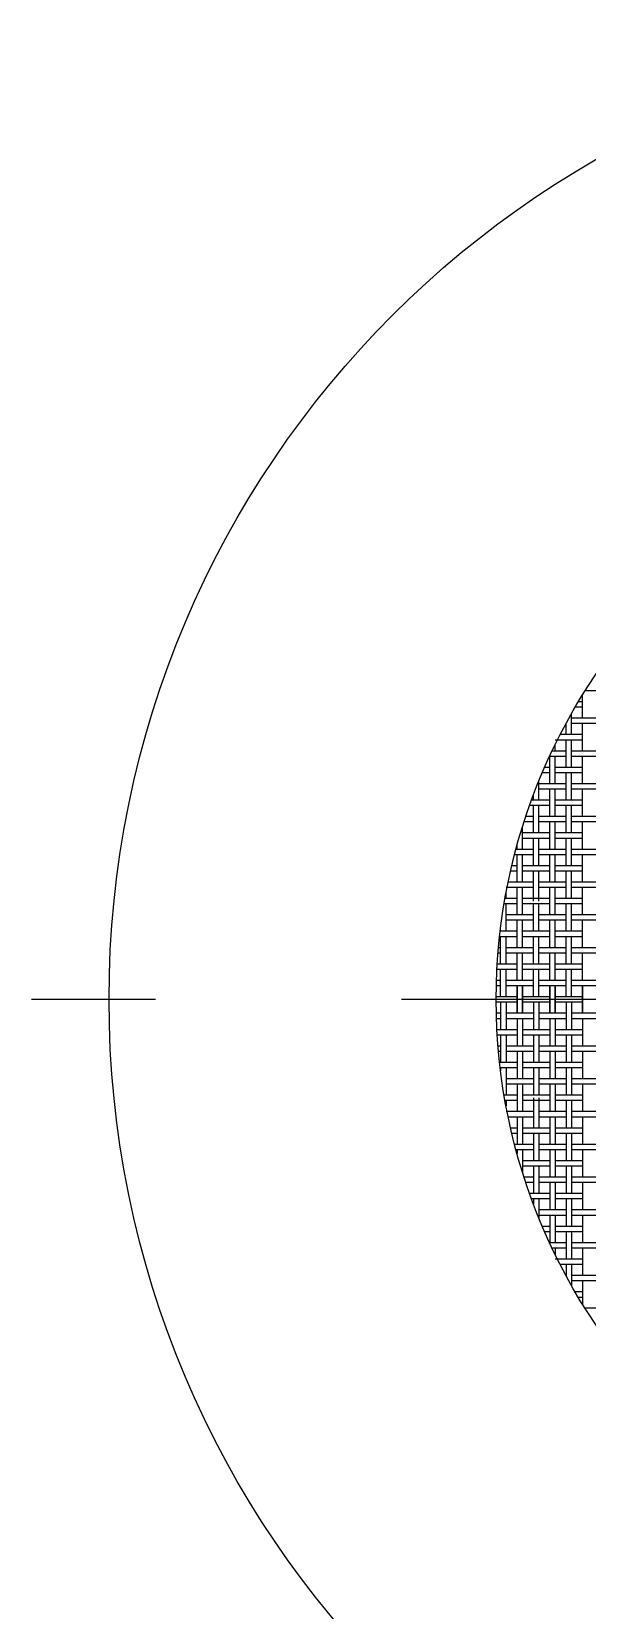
# Model space of a CAD drawing. Extents: x 1 to 102, y 0 to 78.
# Drawn here: x 23.56 to 37.91, y 34.78 to 75.56 of the extents above; entities that cross this region are included whole.
import ezdxf

# ---------------------------------------------------------------- set-up
doc = ezdxf.new("R2010")
doc.units = 0
doc.linetypes.add('CENTER', pattern=[50.8, 31.75, -6.35, 6.35, -6.35])
doc.layers.get('0').update_dxf_attribs({"linetype": 'CONTINUOUS'})
doc.layers.add('CENTER', color=1, linetype='CENTER')

msp = doc.modelspace()

# ---------------------------------------------------------------- linework, layer by layer
at = {"color": 7, "linetype": 'CONTINUOUS'}
for p, q in [((37.788, 57.825), (37.788, 58.427)), ((38.211, 58.531), (37.853, 58.531)), ((37.505, 57.401), (37.505, 57.948)), ((37.788, 58.108), (37.597, 58.108)), ((37.788, 58.248), (37.679, 58.248)), ((37.365, 57.401), (37.365, 57.695)), ((38.211, 57.825), (37.505, 57.825)), ((38.211, 57.685), (37.505, 57.685)), ((37.788, 56.978), (37.788, 57.685)), ((37.788, 57.261), (37.081, 57.261)), ((37.081, 56.978), (37.081, 57.144)), ((37.788, 57.401), (37.21, 57.401)), ((37.365, 56.555), (37.365, 57.261)), ((37.505, 56.555), (37.505, 57.261)), ((37.365, 56.838), (36.936, 56.838)), ((36.941, 56.131), (36.941, 56.838)), ((37.365, 56.978), (37.001, 56.978)), ((37.081, 56.131), (37.081, 56.838)), ((38.211, 56.978), (37.505, 56.978)), ((38.211, 56.838), (37.505, 56.838)), ((37.788, 56.131), (37.788, 56.838)), ((36.941, 56.415), (36.749, 56.415)), ((36.941, 56.555), (36.809, 56.555)), ((37.788, 56.555), (37.081, 56.555)), ((37.788, 56.415), (37.081, 56.415)), ((37.365, 55.708), (37.365, 56.415)), ((37.505, 55.708), (37.505, 56.415)), ((36.658, 55.708), (36.658, 56.196)), ((37.365, 56.131), (36.658, 56.131)), ((37.365, 55.991), (36.658, 55.991)), ((36.941, 55.285), (36.941, 55.991)), ((37.081, 55.285), (37.081, 55.991)), ((38.211, 56.131), (37.505, 56.131)), ((38.211, 55.991), (37.505, 55.991)), ((37.788, 55.285), (37.788, 55.991)), ((36.941, 55.568), (36.419, 55.568)), ((36.941, 55.708), (36.47, 55.708)), ((36.518, 55.708), (36.518, 55.838)), ((36.518, 54.861), (36.518, 55.568)), ((36.658, 54.861), (36.658, 55.568)), ((37.788, 55.708), (37.081, 55.708)), ((37.788, 55.568), (37.081, 55.568)), ((37.365, 54.861), (37.365, 55.568)), ((37.505, 54.861), (37.505, 55.568)), ((36.518, 55.145), (36.276, 55.145)), ((36.518, 55.285), (36.322, 55.285)), ((37.365, 55.285), (36.658, 55.285)), ((37.365, 55.145), (36.658, 55.145)), ((36.941, 54.438), (36.941, 55.145)), ((37.081, 54.438), (37.081, 55.145)), ((38.211, 55.285), (37.505, 55.285)), ((38.211, 55.145), (37.505, 55.145)), ((37.788, 54.438), (37.788, 55.145)), ((36.235, 54.438), (36.235, 55.012)), ((36.941, 54.861), (36.235, 54.861)), ((36.941, 54.721), (36.235, 54.721)), ((36.518, 54.015), (36.518, 54.721)), ((36.658, 54.015), (36.658, 54.721)), ((37.788, 54.861), (37.081, 54.861)), ((37.788, 54.721), (37.081, 54.721)), ((37.365, 54.015), (37.365, 54.721)), ((37.505, 54.015), (37.505, 54.721)), ((36.518, 54.298), (36.032, 54.298)), ((36.518, 54.438), (36.068, 54.438)), ((36.095, 54.438), (36.095, 54.534)), ((36.095, 53.591), (36.095, 54.298)), ((36.235, 53.591), (36.235, 54.298)), ((37.365, 54.438), (36.658, 54.438)), ((37.365, 54.298), (36.658, 54.298)), ((36.941, 53.591), (36.941, 54.298)), ((37.081, 53.591), (37.081, 54.298)), ((38.211, 54.438), (37.505, 54.438)), ((38.211, 54.298), (37.505, 54.298)), ((37.788, 53.591), (37.788, 54.298)), ((36.095, 53.875), (35.929, 53.875)), ((36.095, 54.015), (35.962, 54.015)), ((36.941, 54.015), (36.235, 54.015)), ((36.941, 53.875), (36.235, 53.875)), ((36.518, 53.098), (36.518, 53.875)), ((36.658, 53.098), (36.658, 53.875)), ((37.788, 54.015), (37.081, 54.015)), ((37.788, 53.875), (37.081, 53.875)), ((37.365, 53.168), (37.365, 53.875)), ((37.505, 53.168), (37.505, 53.875)), ((36.518, 53.451), (35.811, 53.451)), ((36.518, 53.591), (35.868, 53.591)), ((36.095, 52.745), (36.095, 53.451)), ((36.235, 52.745), (36.235, 53.451)), ((37.365, 53.591), (36.658, 53.591)), ((37.365, 53.451), (36.658, 53.451)), ((36.941, 52.745), (36.941, 53.451)), ((37.081, 52.745), (37.081, 53.451)), ((38.211, 53.591), (37.505, 53.591)), ((38.211, 53.451), (37.505, 53.451)), ((37.788, 52.745), (37.788, 53.451)), ((36.095, 53.028), (35.763, 53.028)), ((36.095, 53.168), (35.787, 53.168)), ((35.811, 53.168), (35.811, 53.303)), ((35.811, 52.321), (35.811, 53.028)), ((36.941, 53.168), (36.235, 53.168)), ((36.941, 53.028), (36.235, 53.028)), ((36.518, 52.321), (36.518, 53.028)), ((36.658, 52.321), (36.658, 53.028)), ((37.788, 53.168), (37.081, 53.168)), ((37.788, 53.028), (37.081, 53.028)), ((37.365, 52.321), (37.365, 53.028)), ((37.505, 52.321), (37.505, 53.028)), ((36.518, 52.745), (35.811, 52.745)), ((36.518, 52.605), (35.811, 52.605)), ((36.095, 51.898), (36.095, 52.605)), ((36.235, 51.898), (36.235, 52.605)), ((37.365, 52.745), (36.658, 52.745)), ((37.365, 52.605), (36.658, 52.605)), ((36.941, 51.898), (36.941, 52.605)), ((37.081, 51.898), (37.081, 52.605)), ((38.211, 52.745), (37.505, 52.745)), ((38.211, 52.605), (37.505, 52.605)), ((37.788, 51.898), (37.788, 52.605)), ((36.095, 52.321), (35.662, 52.321)), ((35.671, 52.321), (35.671, 52.398)), ((36.941, 52.321), (36.235, 52.321)), ((37.788, 52.321), (37.081, 52.321)), ((35.671, 51.898), (35.618, 51.898)), ((36.095, 52.181), (35.646, 52.181)), ((35.671, 51.475), (35.671, 52.181)), ((35.811, 51.475), (35.811, 52.181)), ((36.518, 51.898), (35.811, 51.898)), ((36.941, 52.181), (36.235, 52.181)), ((36.518, 51.475), (36.518, 52.181)), ((36.658, 51.475), (36.658, 52.181)), ((37.365, 51.898), (36.658, 51.898)), ((37.788, 52.181), (37.081, 52.181)), ((37.365, 51.475), (37.365, 52.181)), ((37.505, 51.475), (37.505, 52.181)), ((38.211, 51.898), (37.505, 51.898)), ((36.095, 51.475), (35.586, 51.475)), ((35.671, 51.758), (35.606, 51.758)), ((36.518, 51.758), (35.811, 51.758)), ((36.095, 51.051), (36.095, 51.758)), ((36.235, 51.051), (36.235, 51.758)), ((36.941, 51.475), (36.235, 51.475)), ((37.365, 51.758), (36.658, 51.758)), ((36.941, 51.051), (36.941, 51.758)), ((37.081, 51.051), (37.081, 51.758)), ((37.788, 51.475), (37.081, 51.475)), ((38.211, 51.758), (37.505, 51.758)), ((37.788, 51.051), (37.788, 51.758)), ((35.671, 51.051), (35.566, 51.051)), ((36.095, 51.335), (35.578, 51.335)), ((35.671, 50.628), (35.671, 51.335)), ((35.811, 50.628), (35.811, 51.335)), ((36.518, 51.051), (35.811, 51.051)), ((36.941, 51.335), (36.235, 51.335)), ((36.518, 50.628), (36.518, 51.335)), ((36.658, 50.628), (36.658, 51.335)), ((37.365, 51.051), (36.658, 51.051)), ((37.788, 51.335), (37.081, 51.335)), ((37.365, 50.628), (37.365, 51.335)), ((37.505, 50.628), (37.505, 51.335)), ((38.211, 51.051), (37.505, 51.051)), ((36.095, 50.628), (35.558, 50.628)), ((35.671, 50.911), (35.562, 50.911)), ((36.518, 50.911), (35.811, 50.911)), ((36.095, 50.205), (36.095, 50.911)), ((36.095, 50.911), (36.095, 50.205)), ((36.235, 50.205), (36.235, 50.911)), ((36.235, 50.911), (36.235, 50.205)), ((36.941, 50.628), (36.235, 50.628)), ((37.365, 50.911), (36.658, 50.911)), ((36.941, 50.205), (36.941, 50.911)), ((36.941, 50.911), (36.941, 50.205)), ((37.081, 50.205), (37.081, 50.911)), ((37.081, 50.911), (37.081, 50.205)), ((37.788, 50.628), (37.081, 50.628)), ((38.211, 50.911), (37.505, 50.911)), ((37.788, 50.205), (37.788, 50.911)), ((37.788, 50.911), (37.788, 50.205)), ((36.095, 50.488), (35.558, 50.488)), ((35.671, 50.205), (35.562, 50.205)), ((35.671, 50.488), (35.671, 49.781)), ((35.811, 50.488), (35.811, 49.781)), ((36.518, 50.205), (35.811, 50.205)), ((36.941, 50.488), (36.235, 50.488)), ((36.518, 50.488), (36.518, 49.781)), ((36.658, 50.488), (36.658, 49.781)), ((37.365, 50.205), (36.658, 50.205)), ((37.788, 50.488), (37.081, 50.488)), ((37.365, 50.488), (37.365, 49.781)), ((37.505, 50.488), (37.505, 49.781)), ((38.211, 50.205), (37.505, 50.205)), ((35.671, 50.065), (35.566, 50.065)), ((36.095, 49.781), (35.578, 49.781)), ((36.518, 50.065), (35.811, 50.065)), ((36.095, 50.065), (36.095, 49.358)), ((36.235, 50.065), (36.235, 49.358)), ((36.941, 49.781), (36.235, 49.781)), ((37.365, 50.065), (36.658, 50.065)), ((36.941, 50.065), (36.941, 49.358)), ((37.081, 50.065), (37.081, 49.358)), ((37.788, 49.781), (37.081, 49.781)), ((38.211, 50.065), (37.505, 50.065)), ((37.788, 50.065), (37.788, 49.358)), ((36.095, 49.641), (35.586, 49.641)), ((35.671, 49.358), (35.606, 49.358)), ((35.671, 49.641), (35.671, 48.935)), ((35.811, 49.641), (35.811, 48.935)), ((36.518, 49.358), (35.811, 49.358)), ((36.941, 49.641), (36.235, 49.641)), ((36.518, 49.641), (36.518, 48.935)), ((36.658, 49.641), (36.658, 48.935)), ((37.365, 49.358), (36.658, 49.358)), ((37.788, 49.641), (37.081, 49.641)), ((37.365, 49.641), (37.365, 48.935)), ((37.505, 49.641), (37.505, 48.935)), ((38.211, 49.358), (37.505, 49.358)), ((35.671, 49.218), (35.618, 49.218)), ((36.095, 48.935), (35.646, 48.935)), ((36.518, 49.218), (35.811, 49.218)), ((36.095, 49.218), (36.095, 48.511)), ((36.235, 49.218), (36.235, 48.511)), ((36.941, 48.935), (36.235, 48.935)), ((37.365, 49.218), (36.658, 49.218)), ((36.941, 49.218), (36.941, 48.511)), ((37.081, 49.218), (37.081, 48.511)), ((37.788, 48.935), (37.081, 48.935)), ((38.211, 49.218), (37.505, 49.218)), ((37.788, 49.218), (37.788, 48.511)), ((36.095, 48.795), (35.662, 48.795)), ((35.671, 48.795), (35.671, 48.718)), ((35.811, 48.795), (35.811, 48.088)), ((36.941, 48.795), (36.235, 48.795)), ((36.518, 48.795), (36.518, 48.088)), ((36.658, 48.795), (36.658, 48.088)), ((37.788, 48.795), (37.081, 48.795)), ((37.365, 48.795), (37.365, 48.088)), ((37.505, 48.795), (37.505, 48.088)), ((36.518, 48.511), (35.811, 48.511)), ((36.518, 48.371), (35.811, 48.371)), ((36.095, 48.371), (36.095, 47.665)), ((36.235, 48.371), (36.235, 47.665)), ((37.365, 48.511), (36.658, 48.511)), ((37.365, 48.371), (36.658, 48.371)), ((36.941, 48.371), (36.941, 47.665)), ((37.081, 48.371), (37.081, 47.665)), ((38.211, 48.511), (37.505, 48.511)), ((38.211, 48.371), (37.505, 48.371)), ((37.788, 48.371), (37.788, 47.665)), ((36.095, 48.088), (35.763, 48.088)), ((36.095, 47.948), (35.787, 47.948)), ((35.811, 47.948), (35.811, 47.813)), ((36.941, 48.088), (36.235, 48.088)), ((36.941, 47.948), (36.235, 47.948)), ((36.518, 48.018), (36.518, 47.241)), ((36.658, 48.018), (36.658, 47.241)), ((37.788, 48.088), (37.081, 48.088)), ((37.788, 47.948), (37.081, 47.948)), ((37.365, 47.948), (37.365, 47.241)), ((37.505, 47.948), (37.505, 47.241)), ((36.518, 47.665), (35.811, 47.665)), ((36.518, 47.525), (35.868, 47.525)), ((36.095, 47.525), (36.095, 46.818)), ((36.235, 47.525), (36.235, 46.818)), ((37.365, 47.665), (36.658, 47.665)), ((37.365, 47.525), (36.658, 47.525)), ((36.941, 47.525), (36.941, 46.818)), ((37.081, 47.525), (37.081, 46.818)), ((38.211, 47.665), (37.505, 47.665)), ((38.211, 47.525), (37.505, 47.525)), ((37.788, 47.525), (37.788, 46.818)), ((36.095, 47.241), (35.929, 47.241)), ((36.095, 47.101), (35.962, 47.101)), ((36.941, 47.241), (36.235, 47.241)), ((36.941, 47.101), (36.235, 47.101)), ((36.518, 47.101), (36.518, 46.395)), ((36.658, 47.101), (36.658, 46.395)), ((37.788, 47.241), (37.081, 47.241)), ((37.788, 47.101), (37.081, 47.101)), ((37.365, 47.101), (37.365, 46.395)), ((37.505, 47.101), (37.505, 46.395)), ((36.518, 46.818), (36.032, 46.818)), ((36.518, 46.678), (36.068, 46.678)), ((36.095, 46.678), (36.095, 46.582)), ((36.235, 46.678), (36.235, 46.104)), ((37.365, 46.818), (36.658, 46.818)), ((37.365, 46.678), (36.658, 46.678)), ((36.941, 46.678), (36.941, 45.971)), ((37.081, 46.678), (37.081, 45.971)), ((38.211, 46.818), (37.505, 46.818)), ((38.211, 46.678), (37.505, 46.678)), ((37.788, 46.678), (37.788, 45.971)), ((36.941, 46.395), (36.235, 46.395)), ((36.941, 46.255), (36.235, 46.255)), ((36.518, 46.255), (36.518, 45.548)), ((36.658, 46.255), (36.658, 45.548)), ((37.788, 46.395), (37.081, 46.395)), ((37.788, 46.255), (37.081, 46.255)), ((37.365, 46.255), (37.365, 45.548)), ((37.505, 46.255), (37.505, 45.548)), ((36.518, 45.971), (36.276, 45.971)), ((36.518, 45.831), (36.322, 45.831)), ((37.365, 45.971), (36.658, 45.971)), ((37.365, 45.831), (36.658, 45.831)), ((36.941, 45.831), (36.941, 45.125)), ((37.081, 45.831), (37.081, 45.125)), ((38.211, 45.971), (37.505, 45.971)), ((38.211, 45.831), (37.505, 45.831)), ((37.788, 45.831), (37.788, 45.125)), ((36.941, 45.548), (36.419, 45.548)), ((36.941, 45.408), (36.47, 45.408)), ((36.518, 45.408), (36.518, 45.278)), ((36.658, 45.408), (36.658, 44.92)), ((37.788, 45.548), (37.081, 45.548)), ((37.788, 45.408), (37.081, 45.408)), ((37.365, 45.408), (37.365, 44.701)), ((37.505, 45.408), (37.505, 44.701)), ((37.365, 45.125), (36.658, 45.125)), ((37.365, 44.985), (36.658, 44.985)), ((36.941, 44.985), (36.941, 44.278)), ((37.081, 44.985), (37.081, 44.278)), ((38.211, 45.125), (37.505, 45.125)), ((38.211, 44.985), (37.505, 44.985)), ((37.788, 44.985), (37.788, 44.278)), ((36.941, 44.701), (36.749, 44.701)), ((36.941, 44.561), (36.809, 44.561)), ((37.788, 44.701), (37.081, 44.701)), ((37.788, 44.561), (37.081, 44.561)), ((37.365, 44.561), (37.365, 43.855)), ((37.505, 44.561), (37.505, 43.855)), ((37.365, 44.278), (36.936, 44.278)), ((37.365, 44.138), (37.001, 44.138)), ((37.081, 44.138), (37.081, 43.972)), ((38.211, 44.278), (37.505, 44.278)), ((38.211, 44.138), (37.505, 44.138)), ((37.788, 44.138), (37.788, 43.431)), ((37.788, 43.855), (37.081, 43.855)), ((37.788, 43.715), (37.21, 43.715)), ((37.365, 43.715), (37.365, 43.421)), ((37.505, 43.715), (37.505, 43.168)), ((38.211, 43.431), (37.505, 43.431)), ((38.211, 43.291), (37.505, 43.291)), ((37.788, 43.291), (37.788, 42.689)), ((37.788, 43.008), (37.597, 43.008)), ((37.788, 42.868), (37.679, 42.868)), ((38.211, 42.585), (37.853, 42.585))]:
    msp.add_line(p, q, dxfattribs=at)
for radius in [25, 15]:
    msp.add_circle((50.558, 50.558), radius, dxfattribs=at)
at = {"layer": 'CENTER', "color": 1, "linetype": 'CENTER'}
msp.add_line((77.558, 50.558), (23.558, 50.558), dxfattribs=at)

doc.saveas('drawing.dxf')
